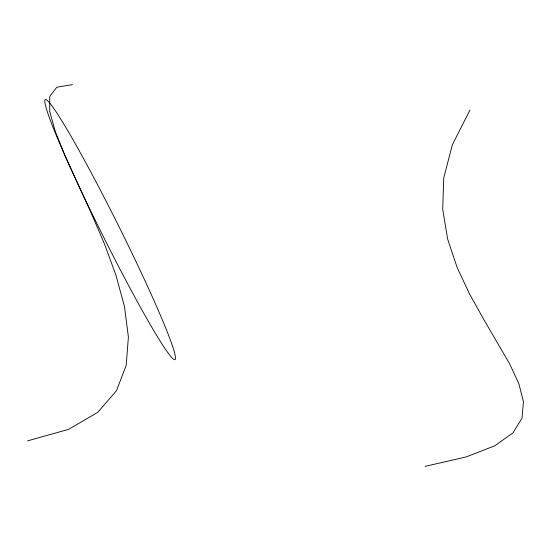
<?xml version="1.0" encoding="UTF-8"?>
<svg xmlns="http://www.w3.org/2000/svg" width="551" height="551" viewBox="0 0 551 551"><rect width="100%" height="100%" fill="white"/><g stroke="black" fill="none" stroke-linecap="round" stroke-linejoin="round"><path stroke-width="0.83" d="M469.962 110.124L452.343 144.755L443.762 177.808L442.701 209.263L447.646 239.106L457.089 267.325L469.514 293.903L483.406 318.829L509.565 363.667L518.794 383.544L523.45 401.707L522.011 418.147L512.967 432.852L494.805 445.793L466.015 456.972L425.076 466.366M27.55 440.876L68.62 429.346L97.782 412.32L116.488 390.68L126.207 365.292L128.39 337.019L124.498 306.735L115.992 275.307L104.325 243.611L90.963 212.514L64.984 155.589L55.279 131.503L49.714 111.495L49.748 96.439L56.836 87.196L72.436 84.634M70.06 166.967A145.319 9.215 63.5 0 0 175.039 359.596A145.319 9.215 63.5 0 0 85.467 162.111A145.319 9.215 63.5 0 0 70.06 166.967"/></g></svg>
